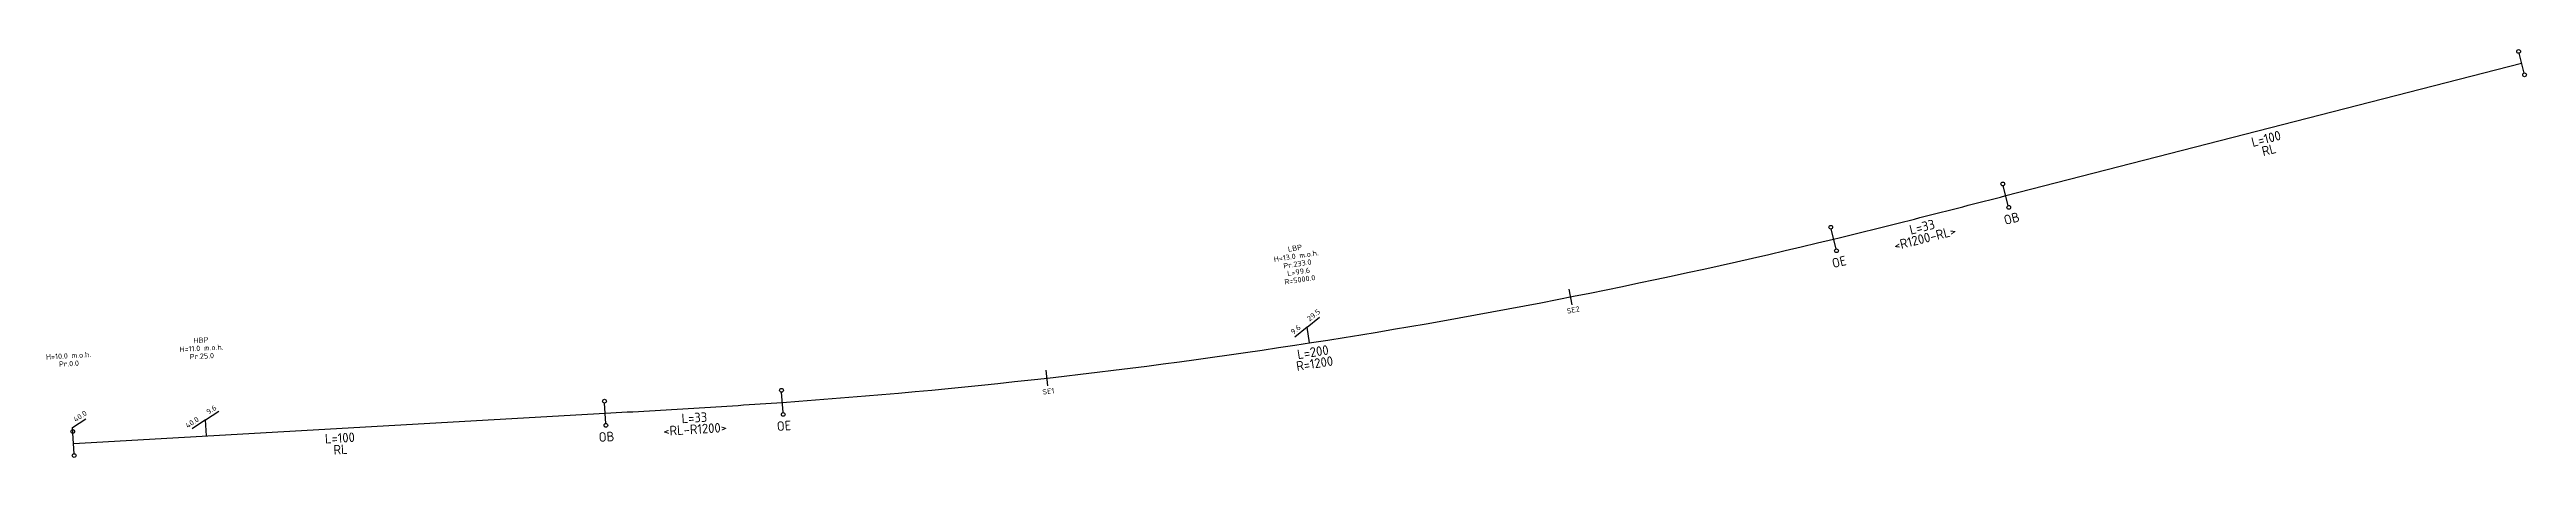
# Model space of a CAD drawing. Header units: metres. Extents: x 1545 to 2011, y 310 to 386.
import ezdxf

# ---------------------------------------------------------------- set-up
doc = ezdxf.new("R2010")
doc.units = ezdxf.units.M
doc.layers.add('JBTFE_ANNOTATIONS_GEOMETRY', color=2, linetype='Continuous', true_color=0xffff00)
doc.layers.add('JBTFE_ANNOTATIONS_VERTICALPROFILE', color=2, linetype='Continuous', true_color=0xffff00)
doc.layers.add('JBTOB_KO_SPO', color=2, linetype='Continuous')
doc.styles.add('RC-STANDARD', font='iso3098.shx')

# ---------------------------------------------------------------- blocks, each defined once
blk = doc.blocks.new('*Z1', base_point=(1780.24, 346.45))
at = {"color": 0}
for p, q in [((2010.15, 381.65), (2009.19, 385.37)), ((1913.28, 356.79), (1912.33, 360.51)), ((1880.93, 348.65), (1880.03, 352.38)), ((1683.21, 317.96), (1682.94, 321.78)), ((1649.92, 315.91), (1649.7, 319.74)), ((1550.08, 310.24), (1549.86, 314.06))]:
    blk.add_line(p, q, dxfattribs=at)
for centre in [(2009.11, 385.7), (2010.23, 381.31), (1912.24, 360.84), (1913.37, 356.45), (1879.95, 352.72), (1881.02, 348.31), (1682.92, 322.13), (1649.68, 320.09), (1683.24, 317.61), (1549.84, 314.41), (1649.94, 315.56), (1550.1, 309.89)]:
    blk.add_circle(centre, 0.349, dxfattribs=at)
at = {"color": 0, "char_height": 1.8, "attachment_point": 5, "style": 'RC-STANDARD'}
for s, insert, rotation in [('L=100', (1961.69, 369.34), 14.3947), ('RL', (1962.22, 367.24), 14.3947), ('L=33', (1897.1, 352.78), 14.193), ('OB', (1913.91, 354.37), 14.3947), ('<R1200-RL>', (1897.63, 350.69), 14.193), ('OE', (1881.52, 346.22), 13.5961), ('L=200', (1782.7, 329.3), 8.8232), ('R=1200', (1783.03, 327.16), 8.8232), ('L=33', (1666.56, 316.99), 3.4541), ('OE', (1683.39, 315.47), 4.0486), ('L=100', (1599.99, 313.19), 3.2531), ('RL', (1600.11, 311.03), 3.2531), ('OB', (1650.06, 313.42), 3.2552), ('<RL-R1200>', (1666.69, 314.84), 3.4541)]:
    blk.add_mtext(s, dxfattribs=dict(at, insert=insert, rotation=rotation))
blk = doc.blocks.new('*Z4', base_point=(1689.13, 330.8))
at = {"color": 0}
for p, q in [((1831.38, 338.19), (1830.8, 341.13)), ((1781.63, 333.99), (1783.97, 335.87)), ((1781.63, 333.99), (1779.29, 332.11)), ((1782.09, 331.03), (1781.63, 333.99)), ((1732.92, 322.94), (1732.59, 325.92)), ((1549.8, 315.15), (1552.31, 316.79)), ((1574.76, 316.56), (1572.25, 314.92)), ((1574.76, 316.56), (1577.27, 318.21)), ((1574.93, 313.57), (1574.76, 316.56)), ((1549.97, 312.15), (1549.8, 315.15))]:
    blk.add_line(p, q, dxfattribs=at)
at = {"color": 0, "char_height": 1, "style": 'RC-STANDARD'}
for s, insert, attachment_point, rotation in [('LBP', (1779.33, 348.81), 5, 8.8073), ('H=13.0 m.o.h.', (1779.56, 347.33), 5, 8.8073), ('Pr.233.0', (1779.79, 345.85), 5, 8.8073), ('L=99.6', (1780.02, 344.37), 5, 8.8073), ('R=5000.0', (1780.25, 342.89), 5, 8.8073), ('29.5', (1781.78, 335.4), 4, 38.8073), ('SE2', (1831.58, 337.21), 5, 11.1832), ('H=11.0 m.o.h.', (1573.99, 330.04), 5, 3.2531), ('HBP', (1573.91, 331.54), 5, 3.2531), ('9.6', (1780.22, 334.14), 6, 38.8073), ('H=10.0 m.o.h.', (1549.03, 328.62), 5, 3.2531), ('Pr.0.0', (1549.12, 327.13), 5, 3.2531), ('Pr.25.0', (1574.08, 328.54), 5, 3.2531), ('SE1', (1733.03, 321.94), 5, 6.4305), ('40.0', (1550.09, 316.53), 4, 33.2531), ('40.0', (1573.37, 316.85), 6, 33.2531), ('9.6', (1575.05, 317.95), 4, 33.2531)]:
    blk.add_mtext(s, dxfattribs=dict(at, insert=insert, attachment_point=attachment_point, rotation=rotation))

msp = doc.modelspace()

# ---------------------------------------------------------------- linework, layer by layer
at = {"layer": 'JBTOB_KO_SPO', "flags": 128}
msp.add_lwpolyline([(1549.97, 312.15), (1649.81, 317.83, 0.000217), (1658.13, 318.3, 0.000651), (1666.45, 318.79, 0.001085), (1674.76, 319.31, 0.001519), (1683.08, 319.87, 0.041691), (1880.48, 350.51, 0.001519), (1888.58, 352.5, 0.001085), (1896.66, 354.52, 0.000651), (1904.74, 356.58, 0.000217), (1912.81, 358.65), (2009.67, 383.51)], format="xyb", dxfattribs=at)

# ---------------------------------------------------------------- block references
at = {"layer": 'JBTFE_ANNOTATIONS_GEOMETRY'}
msp.add_blockref('*Z1', (1780.24, 346.45), dxfattribs=at)
at = {"layer": 'JBTFE_ANNOTATIONS_VERTICALPROFILE'}
msp.add_blockref('*Z4', (1689.13, 330.8), dxfattribs=at)

doc.saveas('drawing.dxf')
